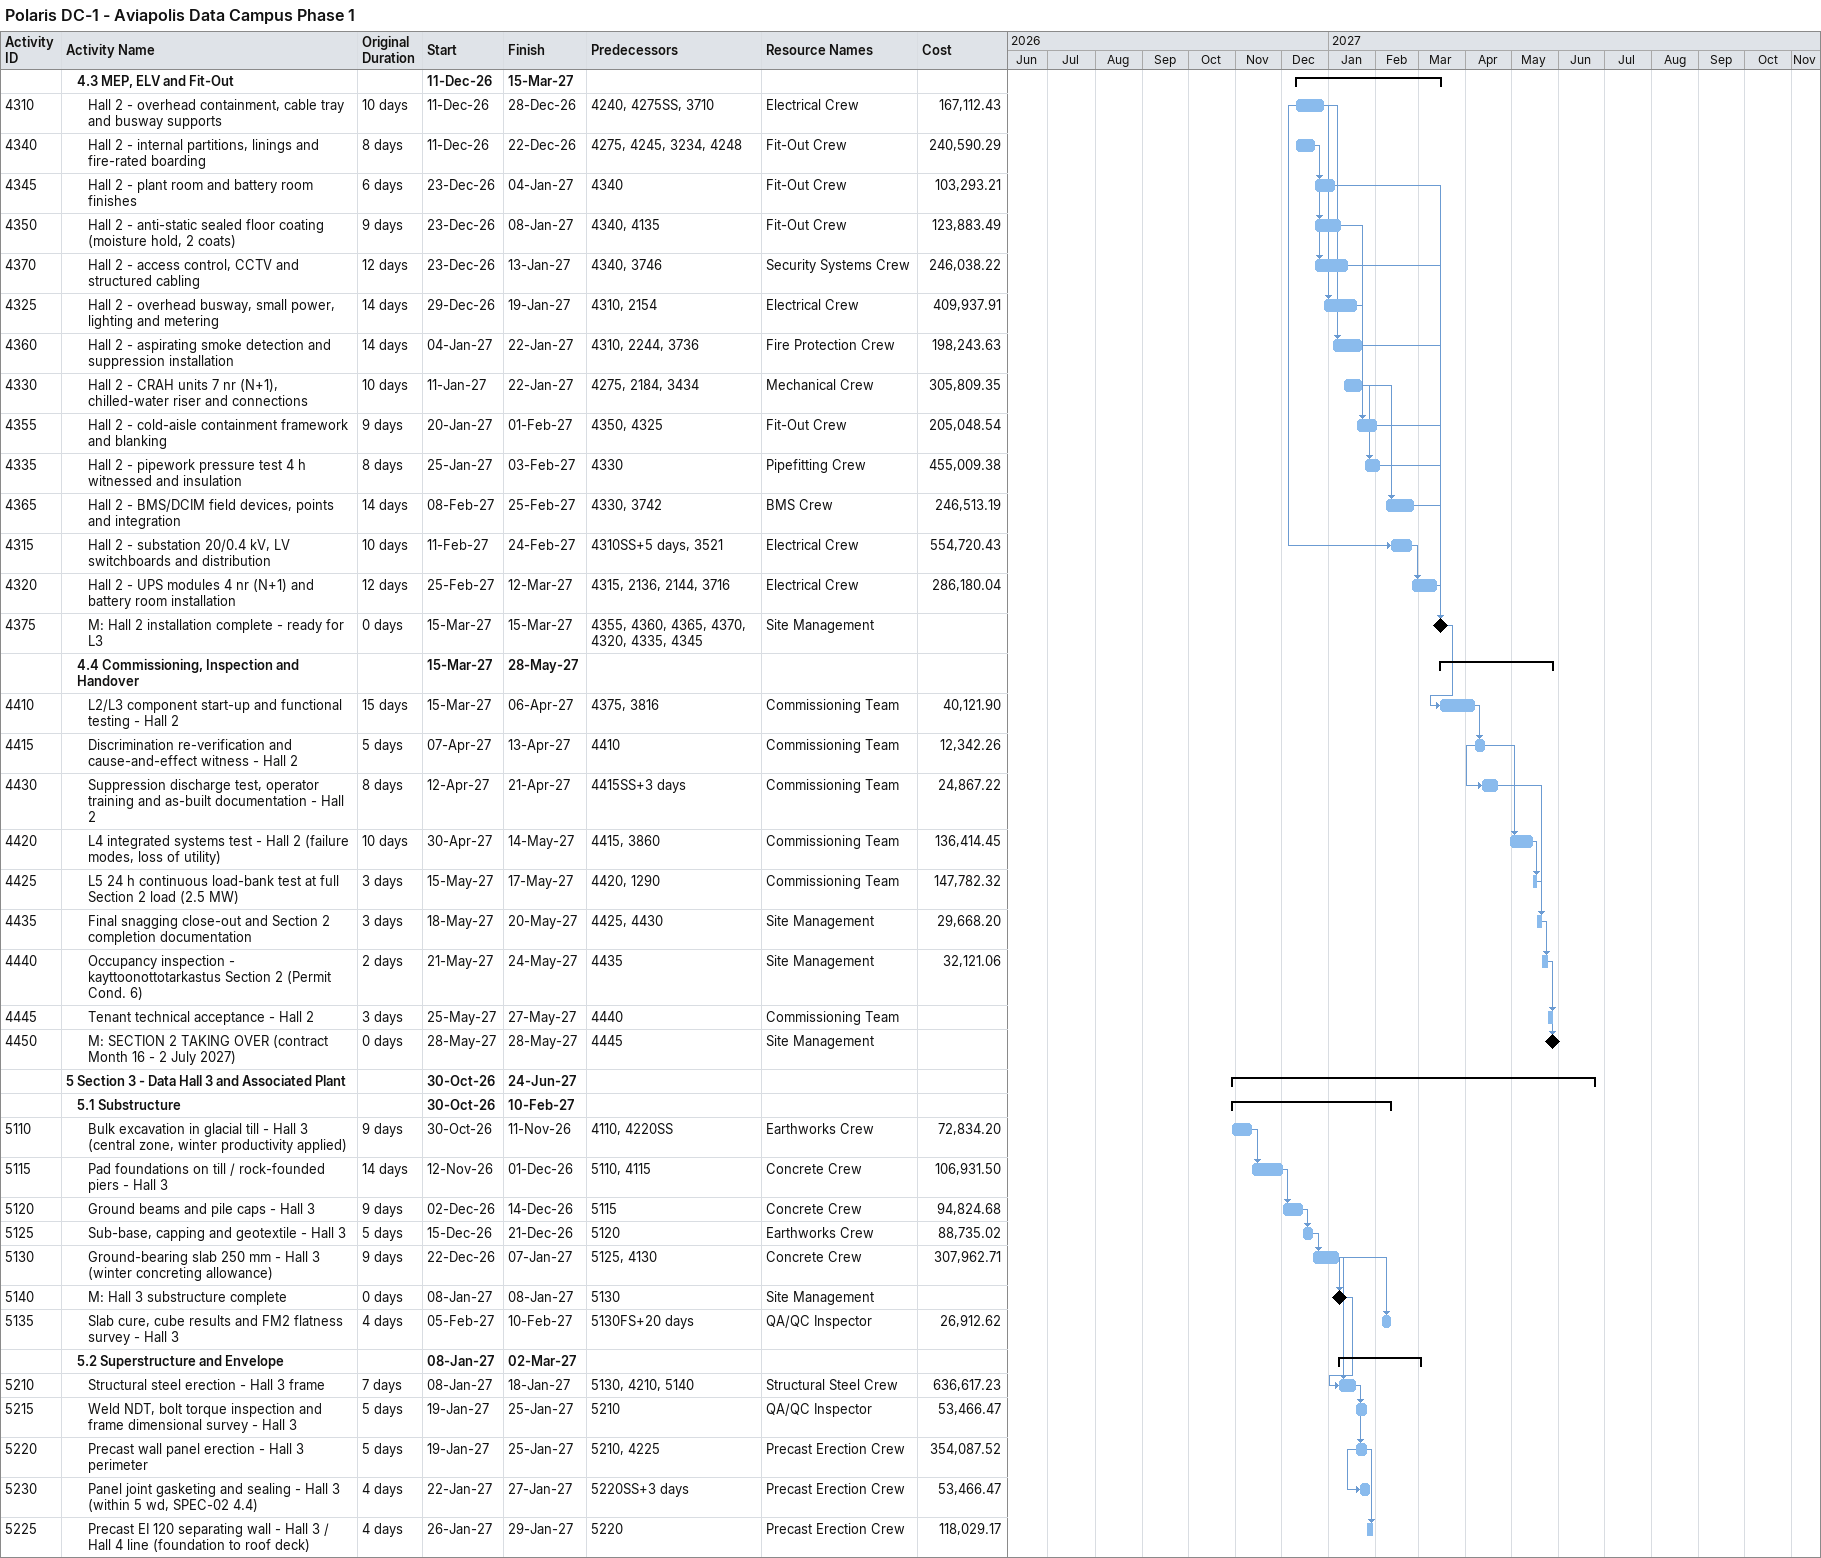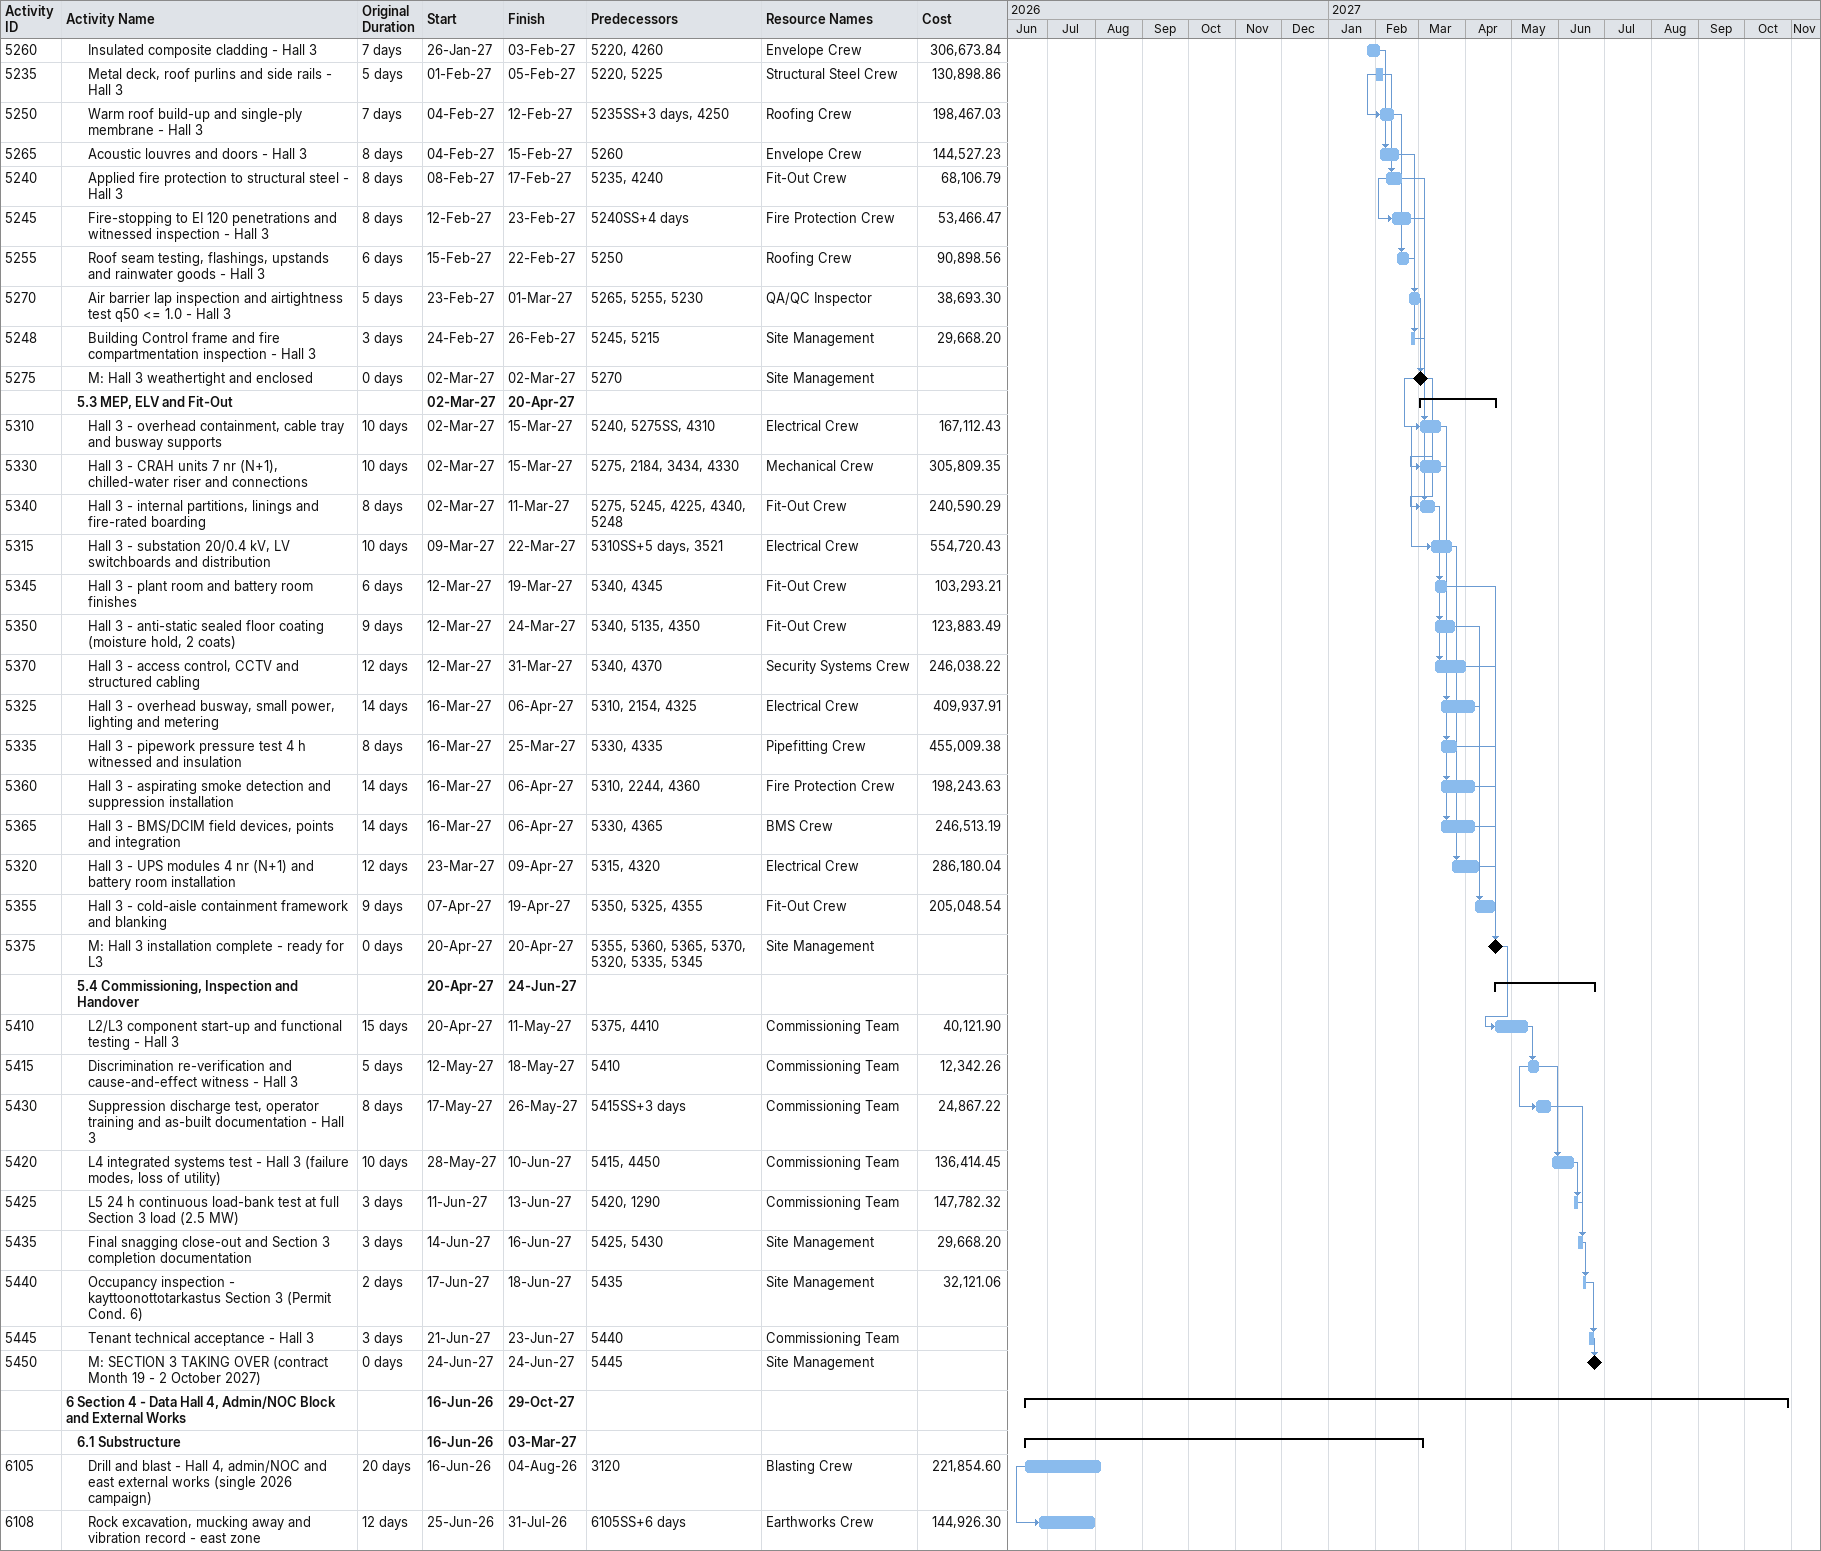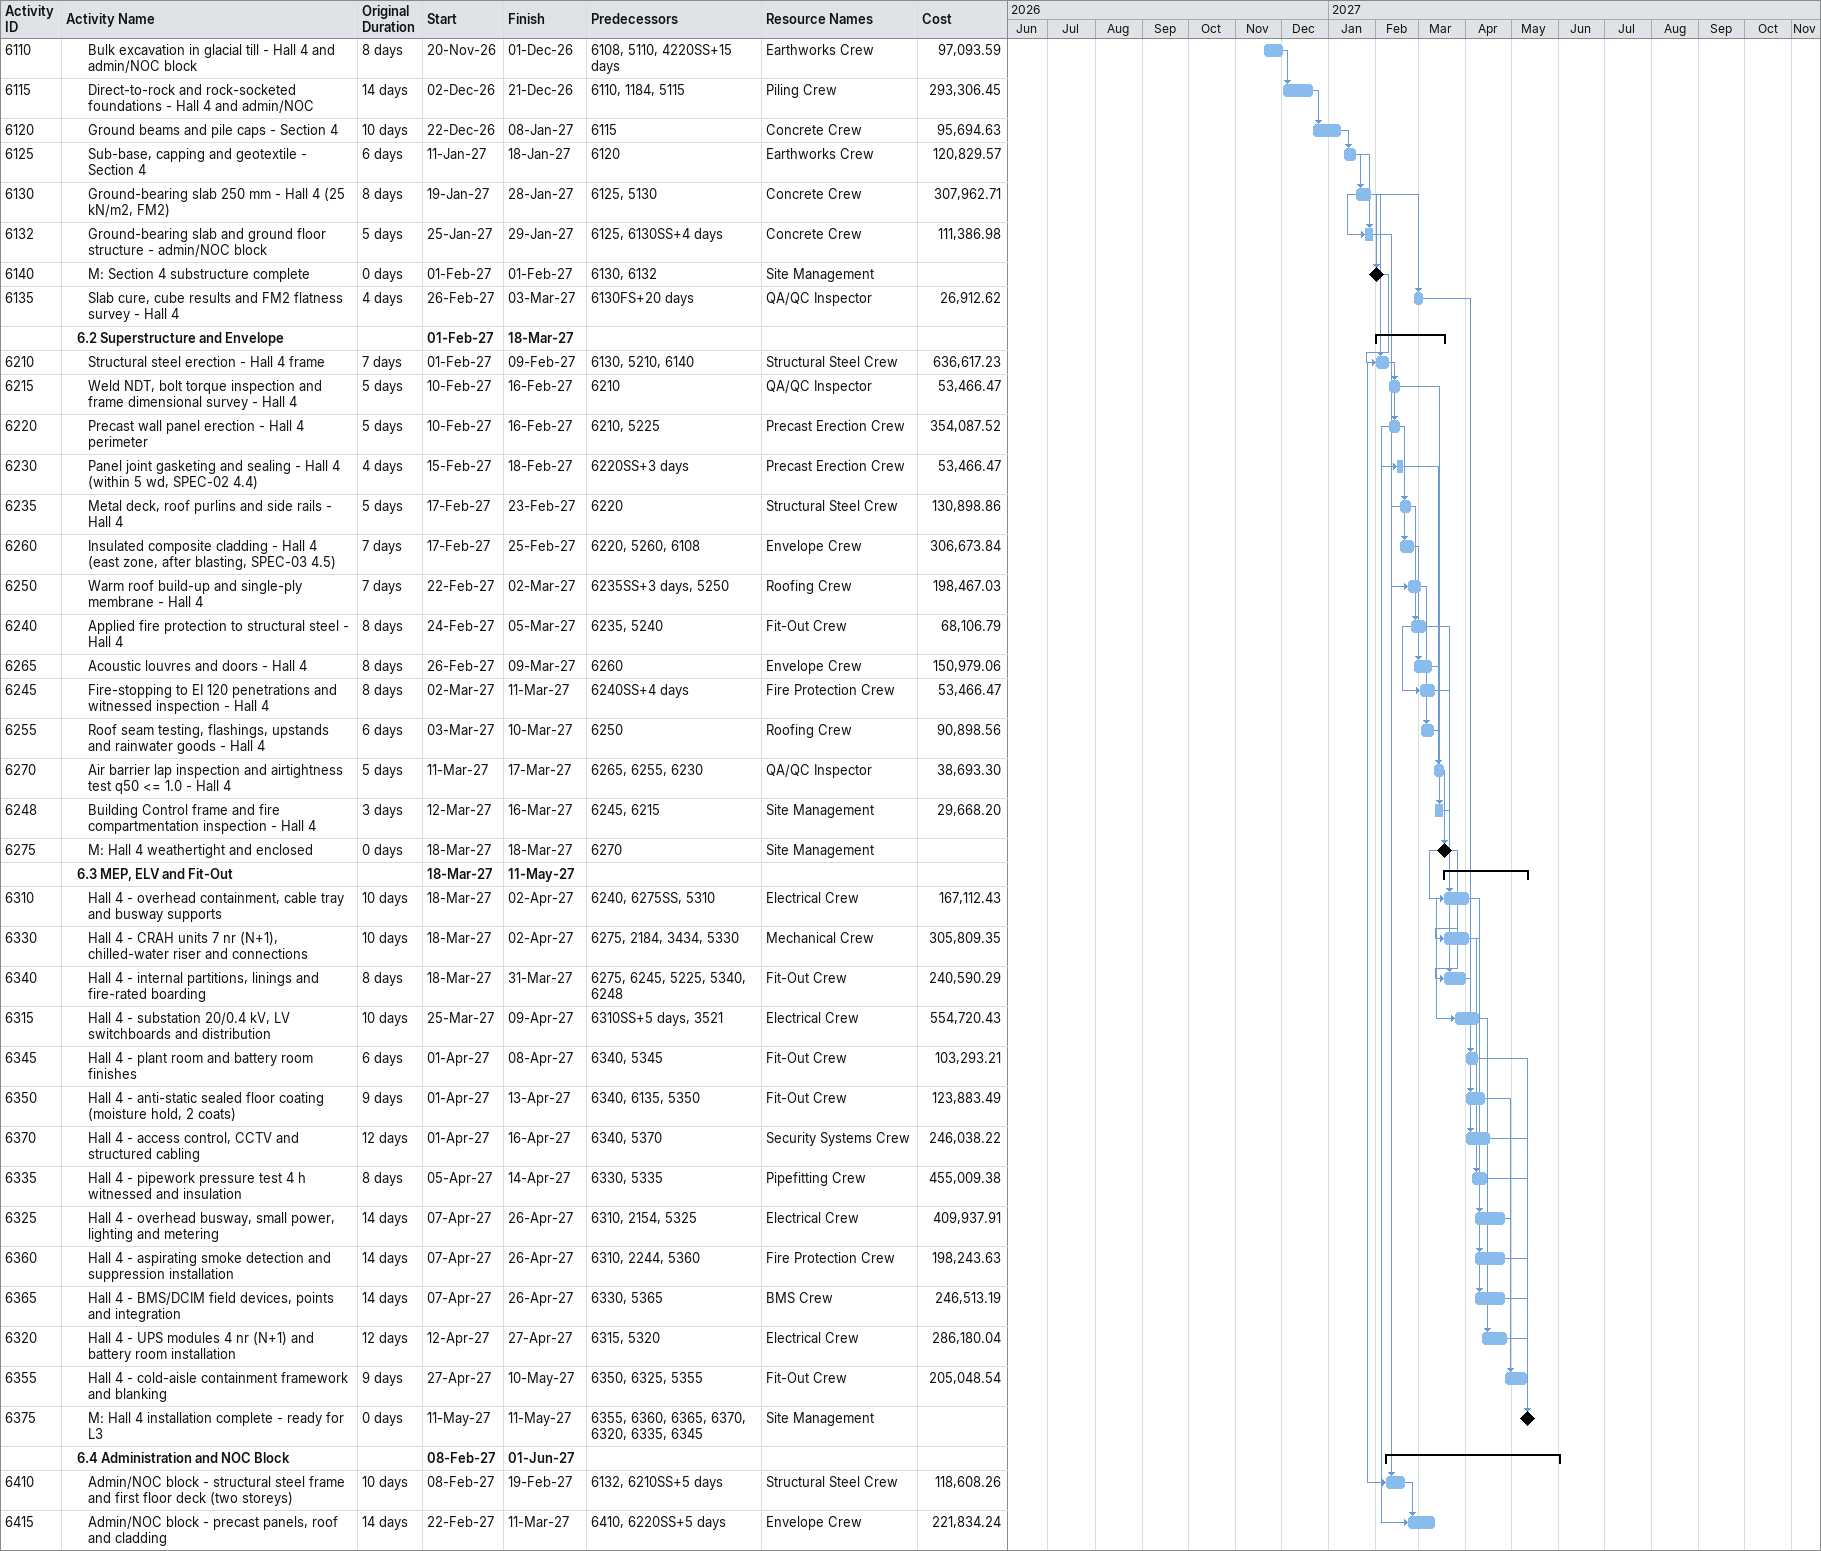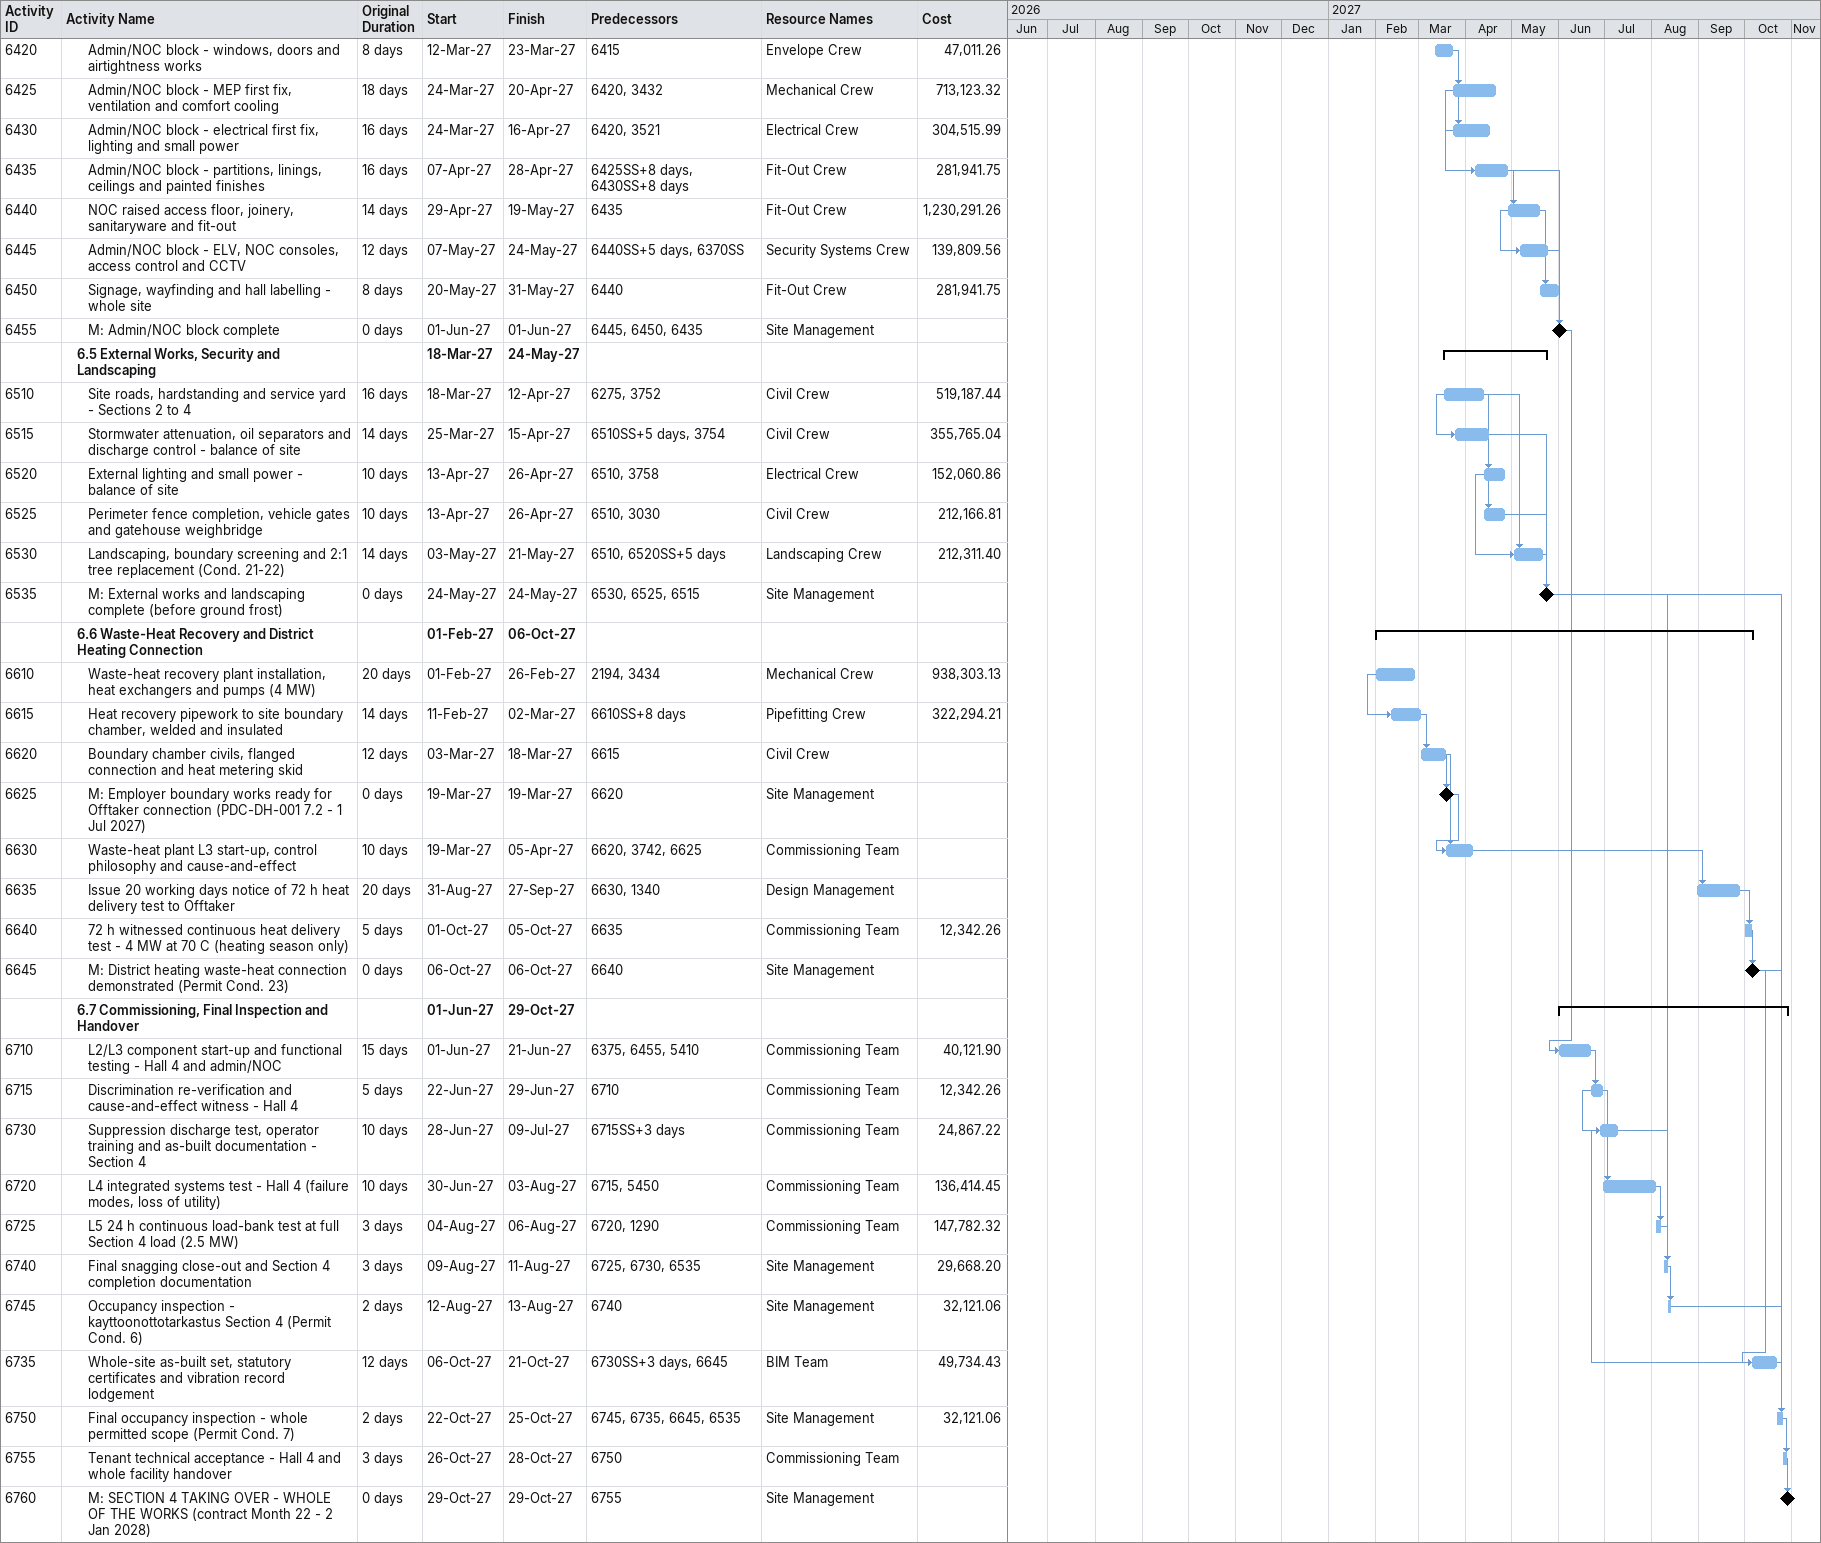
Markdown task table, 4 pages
Polaris DC-1 - Aviapolis Data Campus Phase 1

| ID | Level | Task | Original duration | Start | Finish | Predecessors | Resources | Cost |
|---|---|---|---|---|---|---|---|---|
|  | 2 | **4.3 MEP, ELV and Fit-Out** |  | 2026-12-11 | 2027-03-15 |  |  |  |
| 4310 | 3 | Hall 2 - overhead containment, cable tray and busway supports | 10d | 2026-12-11 | 2026-12-28 | 4240, 4275SS, 3710 | Electrical Crew | 167112.43 |
| 4340 | 3 | Hall 2 - internal partitions, linings and fire-rated boarding | 8d | 2026-12-11 | 2026-12-22 | 4275, 4245, 3234, 4248 | Fit-Out Crew | 240590.29 |
| 4345 | 3 | Hall 2 - plant room and battery room finishes | 6d | 2026-12-23 | 2027-01-04 | 4340 | Fit-Out Crew | 103293.21 |
| 4350 | 3 | Hall 2 - anti-static sealed floor coating (moisture hold, 2 coats) | 9d | 2026-12-23 | 2027-01-08 | 4340, 4135 | Fit-Out Crew | 123883.49 |
| 4370 | 3 | Hall 2 - access control, CCTV and structured cabling | 12d | 2026-12-23 | 2027-01-13 | 4340, 3746 | Security Systems Crew | 246038.22 |
| 4325 | 3 | Hall 2 - overhead busway, small power, lighting and metering | 14d | 2026-12-29 | 2027-01-19 | 4310, 2154 | Electrical Crew | 409937.91 |
| 4360 | 3 | Hall 2 - aspirating smoke detection and suppression installation | 14d | 2027-01-04 | 2027-01-22 | 4310, 2244, 3736 | Fire Protection Crew | 198243.63 |
| 4330 | 3 | Hall 2 - CRAH units 7 nr (N+1), chilled-water riser and connections | 10d | 2027-01-11 | 2027-01-22 | 4275, 2184, 3434 | Mechanical Crew | 305809.35 |
| 4355 | 3 | Hall 2 - cold-aisle containment framework and blanking | 9d | 2027-01-20 | 2027-02-01 | 4350, 4325 | Fit-Out Crew | 205048.54 |
| 4335 | 3 | Hall 2 - pipework pressure test 4 h witnessed and insulation | 8d | 2027-01-25 | 2027-02-03 | 4330 | Pipefitting Crew | 455009.38 |
| 4365 | 3 | Hall 2 - BMS/DCIM field devices, points and integration | 14d | 2027-02-08 | 2027-02-25 | 4330, 3742 | BMS Crew | 246513.19 |
| 4315 | 3 | Hall 2 - substation 20/0.4 kV, LV switchboards and distribution | 10d | 2027-02-11 | 2027-02-24 | 4310SS+5d, 3521 | Electrical Crew | 554720.43 |
| 4320 | 3 | Hall 2 - UPS modules 4 nr (N+1) and battery room installation | 12d | 2027-02-25 | 2027-03-12 | 4315, 2136, 2144, 3716 | Electrical Crew | 286180.04 |
| 4375 | 3 | M: Hall 2 installation complete - ready for L3 | 0d | 2027-03-15 | 2027-03-15 | 4355, 4360, 4365, 4370, 4320, 4335, 4345 | Site Management |  |
|  | 2 | **4.4 Commissioning, Inspection and Handover** |  | 2027-03-15 | 2027-05-28 |  |  |  |
| 4410 | 3 | L2/L3 component start-up and functional testing - Hall 2 | 15d | 2027-03-15 | 2027-04-06 | 4375, 3816 | Commissioning Team | 40121.90 |
| 4415 | 3 | Discrimination re-verification and cause-and-effect witness - Hall 2 | 5d | 2027-04-07 | 2027-04-13 | 4410 | Commissioning Team | 12342.26 |
| 4430 | 3 | Suppression discharge test, operator training and as-built documentation - Hall 2 | 8d | 2027-04-12 | 2027-04-21 | 4415SS+3d | Commissioning Team | 24867.22 |
| 4420 | 3 | L4 integrated systems test - Hall 2 (failure modes, loss of utility) | 10d | 2027-04-30 | 2027-05-14 | 4415, 3860 | Commissioning Team | 136414.45 |
| 4425 | 3 | L5 24 h continuous load-bank test at full Section 2 load (2.5 MW) | 3d | 2027-05-15 | 2027-05-17 | 4420, 1290 | Commissioning Team | 147782.32 |
| 4435 | 3 | Final snagging close-out and Section 2 completion documentation | 3d | 2027-05-18 | 2027-05-20 | 4425, 4430 | Site Management | 29668.20 |
| 4440 | 3 | Occupancy inspection - kayttoonottotarkastus Section 2 (Permit Cond. 6) | 2d | 2027-05-21 | 2027-05-24 | 4435 | Site Management | 32121.06 |
| 4445 | 3 | Tenant technical acceptance - Hall 2 | 3d | 2027-05-25 | 2027-05-27 | 4440 | Commissioning Team |  |
| 4450 | 3 | M: SECTION 2 TAKING OVER (contract Month 16 - 2 July 2027) | 0d | 2027-05-28 | 2027-05-28 | 4445 | Site Management |  |
|  | 1 | **5 Section 3 - Data Hall 3 and Associated Plant** |  | 2026-10-30 | 2027-06-24 |  |  |  |
|  | 2 | **5.1 Substructure** |  | 2026-10-30 | 2027-02-10 |  |  |  |
| 5110 | 3 | Bulk excavation in glacial till - Hall 3 (central zone, winter productivity applied) | 9d | 2026-10-30 | 2026-11-11 | 4110, 4220SS | Earthworks Crew | 72834.20 |
| 5115 | 3 | Pad foundations on till / rock-founded piers - Hall 3 | 14d | 2026-11-12 | 2026-12-01 | 5110, 4115 | Concrete Crew | 106931.50 |
| 5120 | 3 | Ground beams and pile caps - Hall 3 | 9d | 2026-12-02 | 2026-12-14 | 5115 | Concrete Crew | 94824.68 |
| 5125 | 3 | Sub-base, capping and geotextile - Hall 3 | 5d | 2026-12-15 | 2026-12-21 | 5120 | Earthworks Crew | 88735.02 |
| 5130 | 3 | Ground-bearing slab 250 mm - Hall 3 (winter concreting allowance) | 9d | 2026-12-22 | 2027-01-07 | 5125, 4130 | Concrete Crew | 307962.71 |
| 5140 | 3 | M: Hall 3 substructure complete | 0d | 2027-01-08 | 2027-01-08 | 5130 | Site Management |  |
| 5135 | 3 | Slab cure, cube results and FM2 flatness survey - Hall 3 | 4d | 2027-02-05 | 2027-02-10 | 5130FS+20d | QA/QC Inspector | 26912.62 |
|  | 2 | **5.2 Superstructure and Envelope** |  | 2027-01-08 | 2027-03-02 |  |  |  |
| 5210 | 3 | Structural steel erection - Hall 3 frame | 7d | 2027-01-08 | 2027-01-18 | 5130, 4210, 5140 | Structural Steel Crew | 636617.23 |
| 5215 | 3 | Weld NDT, bolt torque inspection and frame dimensional survey - Hall 3 | 5d | 2027-01-19 | 2027-01-25 | 5210 | QA/QC Inspector | 53466.47 |
| 5220 | 3 | Precast wall panel erection - Hall 3 perimeter | 5d | 2027-01-19 | 2027-01-25 | 5210, 4225 | Precast Erection Crew | 354087.52 |
| 5230 | 3 | Panel joint gasketing and sealing - Hall 3 (within 5 wd, SPEC-02 4.4) | 4d | 2027-01-22 | 2027-01-27 | 5220SS+3d | Precast Erection Crew | 53466.47 |
| 5225 | 3 | Precast EI 120 separating wall - Hall 3 / Hall 4 line (foundation to roof deck) | 4d | 2027-01-26 | 2027-01-29 | 5220 | Precast Erection Crew | 118029.17 |
| 5260 | 3 | Insulated composite cladding - Hall 3 | 7d | 2027-01-26 | 2027-02-03 | 5220, 4260 | Envelope Crew | 306673.84 |
| 5235 | 3 | Metal deck, roof purlins and side rails - Hall 3 | 5d | 2027-02-01 | 2027-02-05 | 5220, 5225 | Structural Steel Crew | 130898.86 |
| 5250 | 3 | Warm roof build-up and single-ply membrane - Hall 3 | 7d | 2027-02-04 | 2027-02-12 | 5235SS+3d, 4250 | Roofing Crew | 198467.03 |
| 5265 | 3 | Acoustic louvres and doors - Hall 3 | 8d | 2027-02-04 | 2027-02-15 | 5260 | Envelope Crew | 144527.23 |
| 5240 | 3 | Applied fire protection to structural steel - Hall 3 | 8d | 2027-02-08 | 2027-02-17 | 5235, 4240 | Fit-Out Crew | 68106.79 |
| 5245 | 3 | Fire-stopping to EI 120 penetrations and witnessed inspection - Hall 3 | 8d | 2027-02-12 | 2027-02-23 | 5240SS+4d | Fire Protection Crew | 53466.47 |
| 5255 | 3 | Roof seam testing, flashings, upstands and rainwater goods - Hall 3 | 6d | 2027-02-15 | 2027-02-22 | 5250 | Roofing Crew | 90898.56 |
| 5270 | 3 | Air barrier lap inspection and airtightness test q50 <= 1.0 - Hall 3 | 5d | 2027-02-23 | 2027-03-01 | 5265, 5255, 5230 | QA/QC Inspector | 38693.30 |
| 5248 | 3 | Building Control frame and fire compartmentation inspection - Hall 3 | 3d | 2027-02-24 | 2027-02-26 | 5245, 5215 | Site Management | 29668.20 |
| 5275 | 3 | M: Hall 3 weathertight and enclosed | 0d | 2027-03-02 | 2027-03-02 | 5270 | Site Management |  |
|  | 2 | **5.3 MEP, ELV and Fit-Out** |  | 2027-03-02 | 2027-04-20 |  |  |  |
| 5310 | 3 | Hall 3 - overhead containment, cable tray and busway supports | 10d | 2027-03-02 | 2027-03-15 | 5240, 5275SS, 4310 | Electrical Crew | 167112.43 |
| 5330 | 3 | Hall 3 - CRAH units 7 nr (N+1), chilled-water riser and connections | 10d | 2027-03-02 | 2027-03-15 | 5275, 2184, 3434, 4330 | Mechanical Crew | 305809.35 |
| 5340 | 3 | Hall 3 - internal partitions, linings and fire-rated boarding | 8d | 2027-03-02 | 2027-03-11 | 5275, 5245, 4225, 4340, 5248 | Fit-Out Crew | 240590.29 |
| 5315 | 3 | Hall 3 - substation 20/0.4 kV, LV switchboards and distribution | 10d | 2027-03-09 | 2027-03-22 | 5310SS+5d, 3521 | Electrical Crew | 554720.43 |
| 5345 | 3 | Hall 3 - plant room and battery room finishes | 6d | 2027-03-12 | 2027-03-19 | 5340, 4345 | Fit-Out Crew | 103293.21 |
| 5350 | 3 | Hall 3 - anti-static sealed floor coating (moisture hold, 2 coats) | 9d | 2027-03-12 | 2027-03-24 | 5340, 5135, 4350 | Fit-Out Crew | 123883.49 |
| 5370 | 3 | Hall 3 - access control, CCTV and structured cabling | 12d | 2027-03-12 | 2027-03-31 | 5340, 4370 | Security Systems Crew | 246038.22 |
| 5325 | 3 | Hall 3 - overhead busway, small power, lighting and metering | 14d | 2027-03-16 | 2027-04-06 | 5310, 2154, 4325 | Electrical Crew | 409937.91 |
| 5335 | 3 | Hall 3 - pipework pressure test 4 h witnessed and insulation | 8d | 2027-03-16 | 2027-03-25 | 5330, 4335 | Pipefitting Crew | 455009.38 |
| 5360 | 3 | Hall 3 - aspirating smoke detection and suppression installation | 14d | 2027-03-16 | 2027-04-06 | 5310, 2244, 4360 | Fire Protection Crew | 198243.63 |
| 5365 | 3 | Hall 3 - BMS/DCIM field devices, points and integration | 14d | 2027-03-16 | 2027-04-06 | 5330, 4365 | BMS Crew | 246513.19 |
| 5320 | 3 | Hall 3 - UPS modules 4 nr (N+1) and battery room installation | 12d | 2027-03-23 | 2027-04-09 | 5315, 4320 | Electrical Crew | 286180.04 |
| 5355 | 3 | Hall 3 - cold-aisle containment framework and blanking | 9d | 2027-04-07 | 2027-04-19 | 5350, 5325, 4355 | Fit-Out Crew | 205048.54 |
| 5375 | 3 | M: Hall 3 installation complete - ready for L3 | 0d | 2027-04-20 | 2027-04-20 | 5355, 5360, 5365, 5370, 5320, 5335, 5345 | Site Management |  |
|  | 2 | **5.4 Commissioning, Inspection and Handover** |  | 2027-04-20 | 2027-06-24 |  |  |  |
| 5410 | 3 | L2/L3 component start-up and functional testing - Hall 3 | 15d | 2027-04-20 | 2027-05-11 | 5375, 4410 | Commissioning Team | 40121.90 |
| 5415 | 3 | Discrimination re-verification and cause-and-effect witness - Hall 3 | 5d | 2027-05-12 | 2027-05-18 | 5410 | Commissioning Team | 12342.26 |
| 5430 | 3 | Suppression discharge test, operator training and as-built documentation - Hall 3 | 8d | 2027-05-17 | 2027-05-26 | 5415SS+3d | Commissioning Team | 24867.22 |
| 5420 | 3 | L4 integrated systems test - Hall 3 (failure modes, loss of utility) | 10d | 2027-05-28 | 2027-06-10 | 5415, 4450 | Commissioning Team | 136414.45 |
| 5425 | 3 | L5 24 h continuous load-bank test at full Section 3 load (2.5 MW) | 3d | 2027-06-11 | 2027-06-13 | 5420, 1290 | Commissioning Team | 147782.32 |
| 5435 | 3 | Final snagging close-out and Section 3 completion documentation | 3d | 2027-06-14 | 2027-06-16 | 5425, 5430 | Site Management | 29668.20 |
| 5440 | 3 | Occupancy inspection - kayttoonottotarkastus Section 3 (Permit Cond. 6) | 2d | 2027-06-17 | 2027-06-18 | 5435 | Site Management | 32121.06 |
| 5445 | 3 | Tenant technical acceptance - Hall 3 | 3d | 2027-06-21 | 2027-06-23 | 5440 | Commissioning Team |  |
| 5450 | 3 | M: SECTION 3 TAKING OVER (contract Month 19 - 2 October 2027) | 0d | 2027-06-24 | 2027-06-24 | 5445 | Site Management |  |
|  | 1 | **6 Section 4 - Data Hall 4, Admin/NOC Block and External Works** |  | 2026-06-16 | 2027-10-29 |  |  |  |
|  | 2 | **6.1 Substructure** |  | 2026-06-16 | 2027-03-03 |  |  |  |
| 6105 | 3 | Drill and blast - Hall 4, admin/NOC and east external works (single 2026 campaign) | 20d | 2026-06-16 | 2026-08-04 | 3120 | Blasting Crew | 221854.60 |
| 6108 | 3 | Rock excavation, mucking away and vibration record - east zone | 12d | 2026-06-25 | 2026-07-31 | 6105SS+6d | Earthworks Crew | 144926.30 |
| 6110 | 3 | Bulk excavation in glacial till - Hall 4 and admin/NOC block | 8d | 2026-11-20 | 2026-12-01 | 6108, 5110, 4220SS+15d | Earthworks Crew | 97093.59 |
| 6115 | 3 | Direct-to-rock and rock-socketed foundations - Hall 4 and admin/NOC | 14d | 2026-12-02 | 2026-12-21 | 6110, 1184, 5115 | Piling Crew | 293306.45 |
| 6120 | 3 | Ground beams and pile caps - Section 4 | 10d | 2026-12-22 | 2027-01-08 | 6115 | Concrete Crew | 95694.63 |
| 6125 | 3 | Sub-base, capping and geotextile - Section 4 | 6d | 2027-01-11 | 2027-01-18 | 6120 | Earthworks Crew | 120829.57 |
| 6130 | 3 | Ground-bearing slab 250 mm - Hall 4 (25 kN/m2, FM2) | 8d | 2027-01-19 | 2027-01-28 | 6125, 5130 | Concrete Crew | 307962.71 |
| 6132 | 3 | Ground-bearing slab and ground floor structure - admin/NOC block | 5d | 2027-01-25 | 2027-01-29 | 6125, 6130SS+4d | Concrete Crew | 111386.98 |
| 6140 | 3 | M: Section 4 substructure complete | 0d | 2027-02-01 | 2027-02-01 | 6130, 6132 | Site Management |  |
| 6135 | 3 | Slab cure, cube results and FM2 flatness survey - Hall 4 | 4d | 2027-02-26 | 2027-03-03 | 6130FS+20d | QA/QC Inspector | 26912.62 |
|  | 2 | **6.2 Superstructure and Envelope** |  | 2027-02-01 | 2027-03-18 |  |  |  |
| 6210 | 3 | Structural steel erection - Hall 4 frame | 7d | 2027-02-01 | 2027-02-09 | 6130, 5210, 6140 | Structural Steel Crew | 636617.23 |
| 6215 | 3 | Weld NDT, bolt torque inspection and frame dimensional survey - Hall 4 | 5d | 2027-02-10 | 2027-02-16 | 6210 | QA/QC Inspector | 53466.47 |
| 6220 | 3 | Precast wall panel erection - Hall 4 perimeter | 5d | 2027-02-10 | 2027-02-16 | 6210, 5225 | Precast Erection Crew | 354087.52 |
| 6230 | 3 | Panel joint gasketing and sealing - Hall 4 (within 5 wd, SPEC-02 4.4) | 4d | 2027-02-15 | 2027-02-18 | 6220SS+3d | Precast Erection Crew | 53466.47 |
| 6235 | 3 | Metal deck, roof purlins and side rails - Hall 4 | 5d | 2027-02-17 | 2027-02-23 | 6220 | Structural Steel Crew | 130898.86 |
| 6260 | 3 | Insulated composite cladding - Hall 4 (east zone, after blasting, SPEC-03 4.5) | 7d | 2027-02-17 | 2027-02-25 | 6220, 5260, 6108 | Envelope Crew | 306673.84 |
| 6250 | 3 | Warm roof build-up and single-ply membrane - Hall 4 | 7d | 2027-02-22 | 2027-03-02 | 6235SS+3d, 5250 | Roofing Crew | 198467.03 |
| 6240 | 3 | Applied fire protection to structural steel - Hall 4 | 8d | 2027-02-24 | 2027-03-05 | 6235, 5240 | Fit-Out Crew | 68106.79 |
| 6265 | 3 | Acoustic louvres and doors - Hall 4 | 8d | 2027-02-26 | 2027-03-09 | 6260 | Envelope Crew | 150979.06 |
| 6245 | 3 | Fire-stopping to EI 120 penetrations and witnessed inspection - Hall 4 | 8d | 2027-03-02 | 2027-03-11 | 6240SS+4d | Fire Protection Crew | 53466.47 |
| 6255 | 3 | Roof seam testing, flashings, upstands and rainwater goods - Hall 4 | 6d | 2027-03-03 | 2027-03-10 | 6250 | Roofing Crew | 90898.56 |
| 6270 | 3 | Air barrier lap inspection and airtightness test q50 <= 1.0 - Hall 4 | 5d | 2027-03-11 | 2027-03-17 | 6265, 6255, 6230 | QA/QC Inspector | 38693.30 |
| 6248 | 3 | Building Control frame and fire compartmentation inspection - Hall 4 | 3d | 2027-03-12 | 2027-03-16 | 6245, 6215 | Site Management | 29668.20 |
| 6275 | 3 | M: Hall 4 weathertight and enclosed | 0d | 2027-03-18 | 2027-03-18 | 6270 | Site Management |  |
|  | 2 | **6.3 MEP, ELV and Fit-Out** |  | 2027-03-18 | 2027-05-11 |  |  |  |
| 6310 | 3 | Hall 4 - overhead containment, cable tray and busway supports | 10d | 2027-03-18 | 2027-04-02 | 6240, 6275SS, 5310 | Electrical Crew | 167112.43 |
| 6330 | 3 | Hall 4 - CRAH units 7 nr (N+1), chilled-water riser and connections | 10d | 2027-03-18 | 2027-04-02 | 6275, 2184, 3434, 5330 | Mechanical Crew | 305809.35 |
| 6340 | 3 | Hall 4 - internal partitions, linings and fire-rated boarding | 8d | 2027-03-18 | 2027-03-31 | 6275, 6245, 5225, 5340, 6248 | Fit-Out Crew | 240590.29 |
| 6315 | 3 | Hall 4 - substation 20/0.4 kV, LV switchboards and distribution | 10d | 2027-03-25 | 2027-04-09 | 6310SS+5d, 3521 | Electrical Crew | 554720.43 |
| 6345 | 3 | Hall 4 - plant room and battery room finishes | 6d | 2027-04-01 | 2027-04-08 | 6340, 5345 | Fit-Out Crew | 103293.21 |
| 6350 | 3 | Hall 4 - anti-static sealed floor coating (moisture hold, 2 coats) | 9d | 2027-04-01 | 2027-04-13 | 6340, 6135, 5350 | Fit-Out Crew | 123883.49 |
| 6370 | 3 | Hall 4 - access control, CCTV and structured cabling | 12d | 2027-04-01 | 2027-04-16 | 6340, 5370 | Security Systems Crew | 246038.22 |
| 6335 | 3 | Hall 4 - pipework pressure test 4 h witnessed and insulation | 8d | 2027-04-05 | 2027-04-14 | 6330, 5335 | Pipefitting Crew | 455009.38 |
| 6325 | 3 | Hall 4 - overhead busway, small power, lighting and metering | 14d | 2027-04-07 | 2027-04-26 | 6310, 2154, 5325 | Electrical Crew | 409937.91 |
| 6360 | 3 | Hall 4 - aspirating smoke detection and suppression installation | 14d | 2027-04-07 | 2027-04-26 | 6310, 2244, 5360 | Fire Protection Crew | 198243.63 |
| 6365 | 3 | Hall 4 - BMS/DCIM field devices, points and integration | 14d | 2027-04-07 | 2027-04-26 | 6330, 5365 | BMS Crew | 246513.19 |
| 6320 | 3 | Hall 4 - UPS modules 4 nr (N+1) and battery room installation | 12d | 2027-04-12 | 2027-04-27 | 6315, 5320 | Electrical Crew | 286180.04 |
| 6355 | 3 | Hall 4 - cold-aisle containment framework and blanking | 9d | 2027-04-27 | 2027-05-10 | 6350, 6325, 5355 | Fit-Out Crew | 205048.54 |
| 6375 | 3 | M: Hall 4 installation complete - ready for L3 | 0d | 2027-05-11 | 2027-05-11 | 6355, 6360, 6365, 6370, 6320, 6335, 6345 | Site Management |  |
|  | 2 | **6.4 Administration and NOC Block** |  | 2027-02-08 | 2027-06-01 |  |  |  |
| 6410 | 3 | Admin/NOC block - structural steel frame and first floor deck (two storeys) | 10d | 2027-02-08 | 2027-02-19 | 6132, 6210SS+5d | Structural Steel Crew | 118608.26 |
| 6415 | 3 | Admin/NOC block - precast panels, roof and cladding | 14d | 2027-02-22 | 2027-03-11 | 6410, 6220SS+5d | Envelope Crew | 221834.24 |
| 6420 | 3 | Admin/NOC block - windows, doors and airtightness works | 8d | 2027-03-12 | 2027-03-23 | 6415 | Envelope Crew | 47011.26 |
| 6425 | 3 | Admin/NOC block - MEP first fix, ventilation and comfort cooling | 18d | 2027-03-24 | 2027-04-20 | 6420, 3432 | Mechanical Crew | 713123.32 |
| 6430 | 3 | Admin/NOC block - electrical first fix, lighting and small power | 16d | 2027-03-24 | 2027-04-16 | 6420, 3521 | Electrical Crew | 304515.99 |
| 6435 | 3 | Admin/NOC block - partitions, linings, ceilings and painted finishes | 16d | 2027-04-07 | 2027-04-28 | 6425SS+8d, 6430SS+8d | Fit-Out Crew | 281941.75 |
| 6440 | 3 | NOC raised access floor, joinery, sanitaryware and fit-out | 14d | 2027-04-29 | 2027-05-19 | 6435 | Fit-Out Crew | 1230291.26 |
| 6445 | 3 | Admin/NOC block - ELV, NOC consoles, access control and CCTV | 12d | 2027-05-07 | 2027-05-24 | 6440SS+5d, 6370SS | Security Systems Crew | 139809.56 |
| 6450 | 3 | Signage, wayfinding and hall labelling - whole site | 8d | 2027-05-20 | 2027-05-31 | 6440 | Fit-Out Crew | 281941.75 |
| 6455 | 3 | M: Admin/NOC block complete | 0d | 2027-06-01 | 2027-06-01 | 6445, 6450, 6435 | Site Management |  |
|  | 2 | **6.5 External Works, Security and Landscaping** |  | 2027-03-18 | 2027-05-24 |  |  |  |
| 6510 | 3 | Site roads, hardstanding and service yard - Sections 2 to 4 | 16d | 2027-03-18 | 2027-04-12 | 6275, 3752 | Civil Crew | 519187.44 |
| 6515 | 3 | Stormwater attenuation, oil separators and discharge control - balance of site | 14d | 2027-03-25 | 2027-04-15 | 6510SS+5d, 3754 | Civil Crew | 355765.04 |
| 6520 | 3 | External lighting and small power - balance of site | 10d | 2027-04-13 | 2027-04-26 | 6510, 3758 | Electrical Crew | 152060.86 |
| 6525 | 3 | Perimeter fence completion, vehicle gates and gatehouse weighbridge | 10d | 2027-04-13 | 2027-04-26 | 6510, 3030 | Civil Crew | 212166.81 |
| 6530 | 3 | Landscaping, boundary screening and 2:1 tree replacement (Cond. 21-22) | 14d | 2027-05-03 | 2027-05-21 | 6510, 6520SS+5d | Landscaping Crew | 212311.40 |
| 6535 | 3 | M: External works and landscaping complete (before ground frost) | 0d | 2027-05-24 | 2027-05-24 | 6530, 6525, 6515 | Site Management |  |
|  | 2 | **6.6 Waste-Heat Recovery and District Heating Connection** |  | 2027-02-01 | 2027-10-06 |  |  |  |
| 6610 | 3 | Waste-heat recovery plant installation, heat exchangers and pumps (4 MW) | 20d | 2027-02-01 | 2027-02-26 | 2194, 3434 | Mechanical Crew | 938303.13 |
| 6615 | 3 | Heat recovery pipework to site boundary chamber, welded and insulated | 14d | 2027-02-11 | 2027-03-02 | 6610SS+8d | Pipefitting Crew | 322294.21 |
| 6620 | 3 | Boundary chamber civils, flanged connection and heat metering skid | 12d | 2027-03-03 | 2027-03-18 | 6615 | Civil Crew |  |
| 6625 | 3 | M: Employer boundary works ready for Offtaker connection (PDC-DH-001 7.2 - 1 Jul 2027) | 0d | 2027-03-19 | 2027-03-19 | 6620 | Site Management |  |
| 6630 | 3 | Waste-heat plant L3 start-up, control philosophy and cause-and-effect | 10d | 2027-03-19 | 2027-04-05 | 6620, 3742, 6625 | Commissioning Team |  |
| 6635 | 3 | Issue 20 working days notice of 72 h heat delivery test to Offtaker | 20d | 2027-08-31 | 2027-09-27 | 6630, 1340 | Design Management |  |
| 6640 | 3 | 72 h witnessed continuous heat delivery test - 4 MW at 70 C (heating season only) | 5d | 2027-10-01 | 2027-10-05 | 6635 | Commissioning Team | 12342.26 |
| 6645 | 3 | M: District heating waste-heat connection demonstrated (Permit Cond. 23) | 0d | 2027-10-06 | 2027-10-06 | 6640 | Site Management |  |
|  | 2 | **6.7 Commissioning, Final Inspection and Handover** |  | 2027-06-01 | 2027-10-29 |  |  |  |
| 6710 | 3 | L2/L3 component start-up and functional testing - Hall 4 and admin/NOC | 15d | 2027-06-01 | 2027-06-21 | 6375, 6455, 5410 | Commissioning Team | 40121.90 |
| 6715 | 3 | Discrimination re-verification and cause-and-effect witness - Hall 4 | 5d | 2027-06-22 | 2027-06-29 | 6710 | Commissioning Team | 12342.26 |
| 6730 | 3 | Suppression discharge test, operator training and as-built documentation - Section 4 | 10d | 2027-06-28 | 2027-07-09 | 6715SS+3d | Commissioning Team | 24867.22 |
| 6720 | 3 | L4 integrated systems test - Hall 4 (failure modes, loss of utility) | 10d | 2027-06-30 | 2027-08-03 | 6715, 5450 | Commissioning Team | 136414.45 |
| 6725 | 3 | L5 24 h continuous load-bank test at full Section 4 load (2.5 MW) | 3d | 2027-08-04 | 2027-08-06 | 6720, 1290 | Commissioning Team | 147782.32 |
| 6740 | 3 | Final snagging close-out and Section 4 completion documentation | 3d | 2027-08-09 | 2027-08-11 | 6725, 6730, 6535 | Site Management | 29668.20 |
| 6745 | 3 | Occupancy inspection - kayttoonottotarkastus Section 4 (Permit Cond. 6) | 2d | 2027-08-12 | 2027-08-13 | 6740 | Site Management | 32121.06 |
| 6735 | 3 | Whole-site as-built set, statutory certificates and vibration record lodgement | 12d | 2027-10-06 | 2027-10-21 | 6730SS+3d, 6645 | BIM Team | 49734.43 |
| 6750 | 3 | Final occupancy inspection - whole permitted scope (Permit Cond. 7) | 2d | 2027-10-22 | 2027-10-25 | 6745, 6735, 6645, 6535 | Site Management | 32121.06 |
| 6755 | 3 | Tenant technical acceptance - Hall 4 and whole facility handover | 3d | 2027-10-26 | 2027-10-28 | 6750 | Commissioning Team |  |
| 6760 | 3 | M: SECTION 4 TAKING OVER - WHOLE OF THE WORKS (contract Month 22 - 2 Jan 2028) | 0d | 2027-10-29 | 2027-10-29 | 6755 | Site Management |  |
